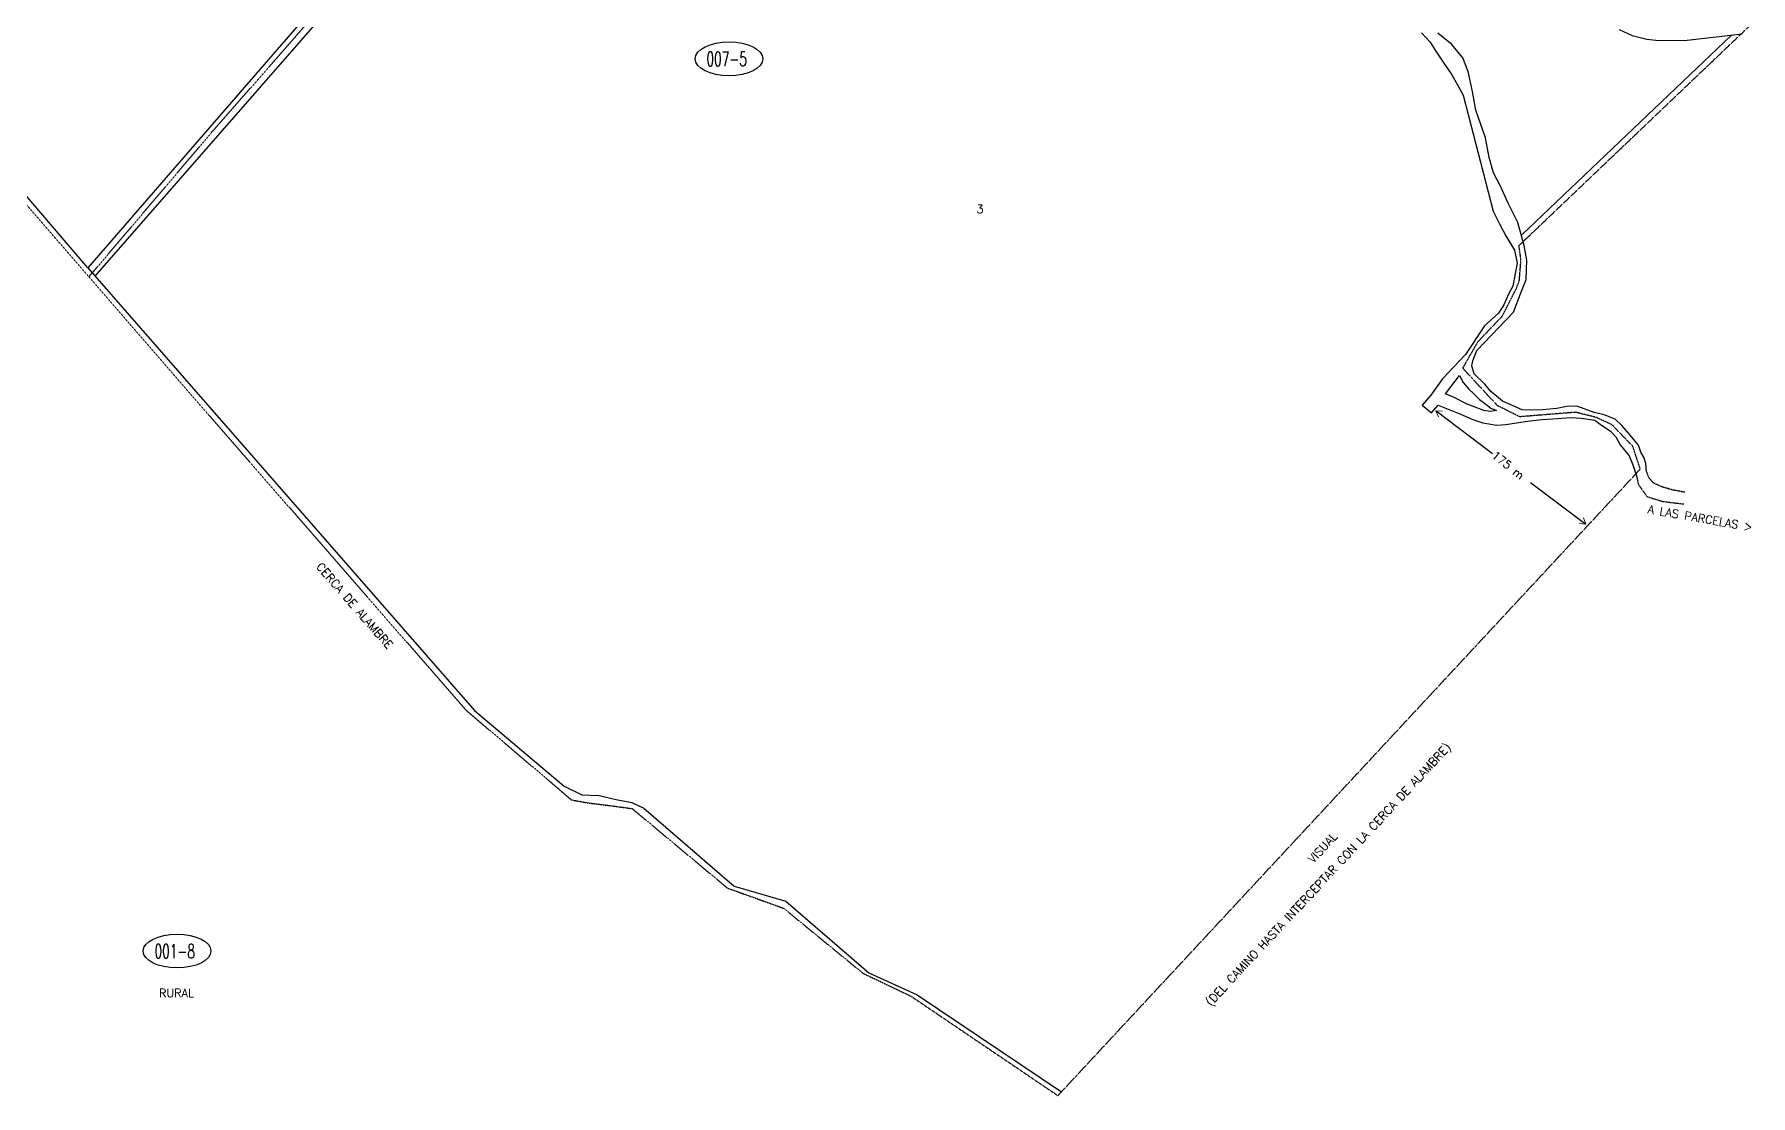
# Model space of a CAD drawing. Extents: x 558226 to 561608, y 1825319 to 1828129.
# Drawn here: x 560001 to 561460, y 1825633 to 1826535 of the extents above; entities that cross this region are included whole.
import ezdxf

# ---------------------------------------------------------------- set-up
doc = ezdxf.new("R2010")
doc.units = 0
doc.header["$MEASUREMENT"] = 0
doc.linetypes.add('HIDDEN', pattern=[0.375, 0.25, -0.125])
doc.layers.get('0').update_dxf_attribs({"linetype": 'CONTINUOUS'})
for name, color, linetype in [('4', 9, 'CONTINUOUS'), ('6', 10, 'CONTINUOUS'), ('C', 1, 'CONTINUOUS'), ('D', 6, 'CONTINUOUS'), ('F', 15, 'CONTINUOUS'), ('L', 14, 'CONTINUOUS')]:
    doc.layers.add(name, color=color, linetype=linetype)
doc.styles.add('ROMANS', font='ROMANS', dxfattribs={"height": 7})

# ---------------------------------------------------------------- blocks, each defined once
blk = doc.blocks.new('ELL')
blk.add_circle((0, 0), 1)

msp = doc.modelspace()

# ---------------------------------------------------------------- linework, layer by layer
at = {"layer": '4', "color": 9, "linetype": 'HIDDEN'}
for points in [[(560047.121088, 1826329.310841), (560153.173447, 1826454.04882), (560325.885754, 1826650.777781), (560337.554498, 1826680.941932), (560347.278451, 1826705.267859), (560358.947195, 1826720.836453), (560378.450158, 1826733.984627), (560376.613861, 1826742.961084), (560364.98398, 1826781.723054), (560322.331167, 1826927.582911), (560319.700801, 1826939.163648), (560306.548972, 1826981.801815), (560246.695045, 1827187.654993), (560178.372129, 1827419.572805), (560303.316223, 1827432.637024), (560296.478487, 1827475.562317), (560271.331016, 1827629.318131), (560299.385552, 1827794.255896), (560331.277244, 1827915.422943), (560306.440681, 1827947.469362), (560288.793649, 1827972.975696), (560280.950524, 1827996.520003), (560282.050934, 1828035.263509)], [(559927.234034, 1826467.591582), (560149.171729, 1826211.603066), (560367.887402, 1825960.782812), (560457.490271, 1825884.630695), (560470.992073, 1825882.174175), (560490.631058, 1825879.717655), (560509.042606, 1825877.261135), (560590.053419, 1825809.706838), (560637.923445, 1825792.511199), (560705.432456, 1825737.239501), (560746.176103, 1825717.810661), (560871.164167, 1825633.23996), (561366.457923, 1826165.824804), (561360.079591, 1826185.261102), (561342.307467, 1826203.530804), (561328.858293, 1826209.780965), (561311.566497, 1826214.108), (561264.014058, 1826210.261747), (561244.800952, 1826219.87738), (561215.500964, 1826251.608968), (561228.469811, 1826274.205705), (561249.1239, 1826295.840878), (561260.978663, 1826319.153191), (561263.572796, 1826325.789264), (561265.013982, 1826343.677811), (561263.284559, 1826355.795859), (561460.336099, 1826543.380735)]]:
    msp.add_lwpolyline(points, dxfattribs=at)
at = {"layer": '6', "color": 10, "linetype": 'CONTINUOUS'}
msp.add_lwpolyline([(561371.501277, 1826166.960596), (561371.321836, 1826170.448037), (561369.562798, 1826175.951282), (561367.062139, 1826180.286685), (561365.071939, 1826186.033126), (561356.555061, 1826196.454438), (561350.782036, 1826202.771508), (561345.222123, 1826208.133847), (561335.825232, 1826211.932207), (561327.334936, 1826214.046249), (561313.224557, 1826219.150843), (561305.397661, 1826219.349404), (561295.375987, 1826217.230332), (561283.243774, 1826216.114128), (561273.744593, 1826215.880451), (561265.917697, 1826216.079013), (561249.258523, 1826223.62158), (561239.495581, 1826231.701191), (561234.196914, 1826238.006227), (561225.163559, 1826246.779322), (561223.197427, 1826253.474478), (561224.023286, 1826257.962821), (561227.566417, 1826266.654194), (561258.530489, 1826299.095045), (561265.391605, 1826316.958164), (561269.445195, 1826327.060574), (561270.097548, 1826343.419885), (561267.57921, 1826355.828097)], dxfattribs=at)
at = {"layer": '6', "color": 10, "linetype": 'HIDDEN'}
for points in [[(561404.405521, 1826146.112934), (561394.011779, 1826148.037933), (561385.059161, 1826150.638366), (561377.784843, 1826153.908216), (561373.635968, 1826158.760095), (561371.639751, 1826164.269358), (561371.501277, 1826166.960596)], [(561363.719348, 1826157.852426), (561364.935077, 1826152.572884), (561372.272079, 1826142.418836), (561385.457812, 1826138.287025), (561403.678449, 1826136.163464)]]:
    msp.add_lwpolyline(points, dxfattribs=at)
at = {"layer": 'F', "color": 15, "linetype": 'CONTINUOUS'}
for points in [[(560318.368543, 1826650.937986), (560046.253695, 1826336.969374), (559934.222019, 1826467.49576)], [(560052.477008, 1826329.691555), (560331.863659, 1826649.646301)], [(561180.300941, 1826536.512314), (561187.698114, 1826528.730053), (561192.036032, 1826521.974727), (561199.348967, 1826510.871964), (561206.217629, 1826500.967129), (561210.981768, 1826492.30234), (561215.745908, 1826483.637551), (561241.247963, 1826384.972757), (561247.131809, 1826373.668918), (561252.109059, 1826364.049398), (561259.397925, 1826351.99792), (561261.724091, 1826340.784336), (561260.078389, 1826332.044828), (561258.147373, 1826321.413907), (561254.4152, 1826314.625981), (561250.385678, 1826305.472286), (561245.929935, 1826298.228054), (561234.031398, 1826287.612669), (561217.751837, 1826263.343211), (561198.236013, 1826242.478493), (561188.393863, 1826228.725633), (561181.055874, 1826220.130533), (561188.963506, 1826213.759309), (561194.581074, 1826220.024741), (561212.912533, 1826212.914412), (561223.93959, 1826207.888039), (561232.649013, 1826205.056445), (561237.611714, 1826204.218551), (561244.228648, 1826203.10136), (561252.073595, 1826203.614335), (561261.128503, 1826205.045939), (561270.42059, 1826206.471526), (561282.802016, 1826208.056071), (561292.070035, 1826208.532943), (561307.765946, 1826209.796071), (561316.055165, 1826209.111118), (561327.877996, 1826207.387196), (561332.300152, 1826203.952371), (561341.168533, 1826198.031437), (561345.791766, 1826193.167523), (561349.418148, 1826186.430249), (561357.01038, 1826176.98172), (561360.138337, 1826169.307764), (561363.011064, 1826160.92829), (561363.719348, 1826157.852426)], [(561267.57921, 1826355.828097), (561267.144084, 1826357.972021), (561262.365396, 1826375.418437), (561253.779815, 1826392.486769), (561247.944105, 1826405.688037), (561241.603953, 1826417.715446), (561237.896835, 1826430.625383), (561234.760346, 1826447.318145), (561226.58042, 1826471.021461), (561223.89422, 1826486.753474), (561220.052212, 1826503.701465), (561215.603473, 1826515.443559), (561206.161947, 1826526.837654), (561194.300499, 1826536.394489)], [(561265.318852, 1826364.635726), (561444.001493, 1826534.734174)], [(561348.647138, 1826539.598791), (561359.668177, 1826534.335239), (561371.929264, 1826531.176211), (561382.347074, 1826530.199926), (561406.326186, 1826530.540923), (561453.212841, 1826535.759395)], [(560046.253695, 1826336.969374), (560374.900897, 1825960.531031), (560451.11904, 1825896.416642), (560466.355142, 1825888.910176), (560481.054202, 1825888.299943), (560495.449896, 1825885.086761), (560508.671731, 1825882.378022), (560518.993269, 1825877.606879), (560595.868794, 1825811.339831), (560639.689191, 1825798.598912), (560710.293267, 1825737.712255), (560751.585435, 1825718.864861), (560874.305512, 1825636.617819)]]:
    msp.add_lwpolyline(points, dxfattribs=at)
msp.add_lwpolyline([(561212.788149, 1826245.431956), (561215.721047, 1826239.424269), (561220.563407, 1826233.842802), (561224.499172, 1826229.945655), (561229.590745, 1826224.832528), (561235.192778, 1826221.13044), (561239.371739, 1826217.464454), (561244.073193, 1826215.683863), (561238.831194, 1826214.867523), (561233.394136, 1826215.71745), (561227.518823, 1826218.002483), (561219.289774, 1826221.059223), (561208.280768, 1826226.797132), (561200.763255, 1826229.83582)], close=True, dxfattribs=at)
at = {"layer": 'L', "color": 14, "linetype": 'CONTINUOUS'}
for points in [[(561192.744197, 1826215.421617), (561240.784284, 1826179.058632)], [(561273.219339, 1826154.507565), (561320.143368, 1826118.989358)]]:
    msp.add_lwpolyline(points, dxfattribs=at)

# ---------------------------------------------------------------- block references
at = {"layer": '4', "xscale": 28.8, "yscale": 14.4, "zscale": 28.8}
for p in [(560591.496293, 1826514.521552), (560122.08286, 1825756.152866)]:
    msp.add_blockref('ELL', p, dxfattribs=at)

# ---------------------------------------------------------------- texts
at = {"layer": '4', "style": 'ROMANS', "width": 0.63}
for s, p in [('007-5', (560572.299585, 1826508.434777)), ('001-8', (560102.886151, 1825750.066091))]:
    msp.add_text(s, height=12, dxfattribs=at).set_placement(p)
at = {"layer": '4', "color": 9, "linetype": 'HIDDEN', "style": 'ROMANS'}
msp.add_text('RURAL', height=7, dxfattribs=at).set_placement((560106.660102, 1825716.982829))
at = {"layer": 'C', "color": 1, "linetype": 'CONTINUOUS', "style": 'ROMANS'}
msp.add_text('3', height=7, dxfattribs=at).set_placement((560801.905347, 1826383.3026))
at = {"layer": 'D', "color": 6, "linetype": 'HIDDEN', "style": 'ROMANS'}
msp.add_text('CERCA DE ALAMBRE', height=7, rotation=311.045848, dxfattribs=at).set_placement((560239.904819, 1826082.552748))
at = {"layer": 'L', "color": 14, "linetype": 'CONTINUOUS', "style": 'ROMANS'}
for rotation, p in [(323.049794, (561189.920959, 1826213.797867)), (142.469974, (561322.848625, 1826120.631352))]:
    msp.add_text('<', height=7, rotation=rotation, dxfattribs=at).set_placement(p)
at = {"layer": 'L', "color": 6, "linetype": 'CONTINUOUS', "style": 'ROMANS'}
for s, rotation, p in [('175 m', 321.330465, (561239.45899, 1826176.33946)), ('A LAS PARCELAS >', 350.085801, (561372.363103, 1826128.468059)), ('(DEL CAMINO HASTA INTERCEPTAR CON LA CERCA DE ALAMBRE)', 47.069362, (561001.237501, 1825708.851416)), ('VISUAL', 47.069362, (561088.350502, 1825830.289234))]:
    msp.add_text(s, height=7, rotation=rotation, dxfattribs=at).set_placement(p)

doc.saveas('drawing.dxf')
